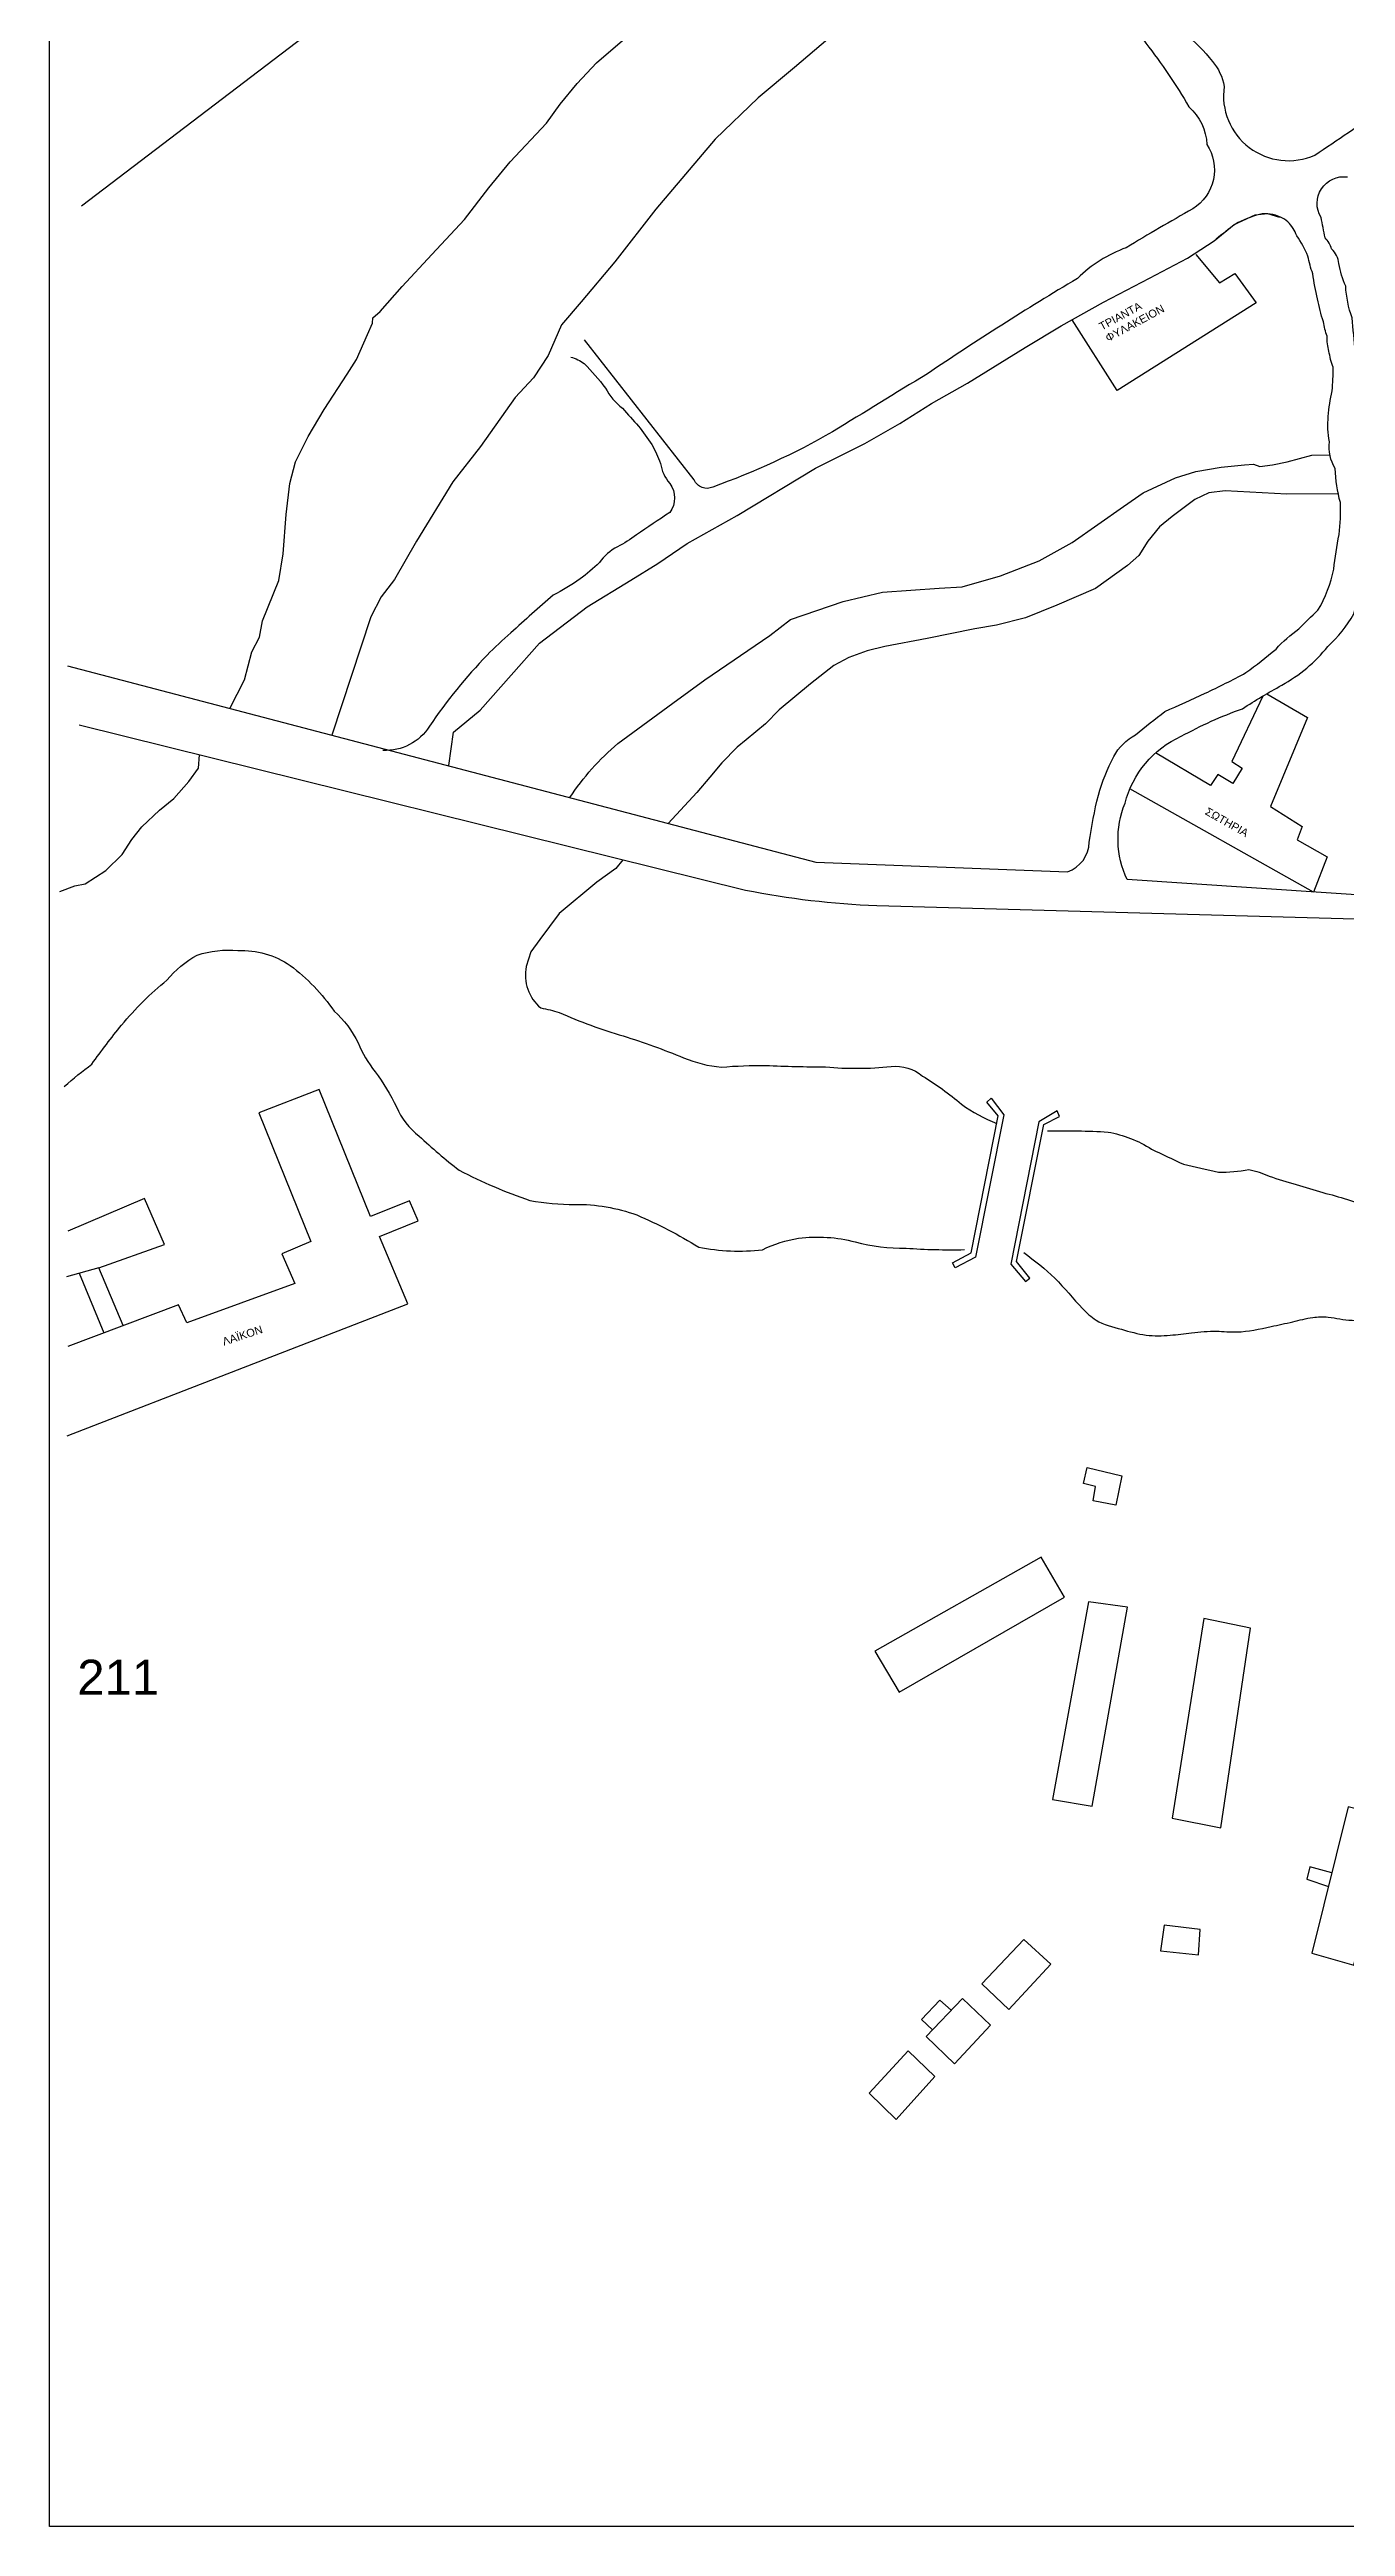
# Model space of a CAD drawing. Header units: millimetres. Extents: x 745 to 5694, y 762 to 3401.
# Drawn here: x 780 to 1076, y 778 to 1344 of the extents above; entities that cross this region are included whole.
import ezdxf

# ---------------------------------------------------------------- set-up
doc = ezdxf.new("R2010")
doc.units = ezdxf.units.MM
doc.layers.add('Επιγραφές - Σχήματα', color=7, linetype='Continuous')
doc.layers.add('Υπόβαθρο ΔΕΗ', color=7, linetype='Continuous')
doc.styles.add('arial', font='ARIAL.TTF')
doc.styles.get("Standard").update_dxf_attribs({"font": 'ARIAL.TTF'})

msp = doc.modelspace()

# ---------------------------------------------------------------- linework, layer by layer
at = {"layer": 'Επιγραφές - Σχήματα'}
msp.add_lwpolyline([(780.39, 1891.51), (3073.89, 1891.51), (3073.89, 778.3), (780.39, 778.3)], close=True, dxfattribs=at)
at = {"layer": 'Υπόβαθρο ΔΕΗ'}
msp.add_line((1058.29, 1306.39), (1060.97, 1305.51), dxfattribs=at)
for points in [[(787.64, 1308.14), (844.98, 1351.75, 0.021954), (857.82, 1362.44, 0.041458), (1002.54, 1490.01)], [(1016.42, 1363.06, -0.056241), (1030.51, 1345.21, -0.035485), (1040.34, 1330.68, -0.203442), (1044.44, 1322.14, -0.418623), (1041.22, 1307.42, 0.007701), (1026.04, 1298.55, 0.107373), (1014.89, 1291.51, 0.01455), (980.66, 1269.75, 0.001907), (959.02, 1256.49, -0.044347), (931.7, 1243.9, -0.426903), (927.49, 1245.53), (902.43, 1277.49)], [(1023.27, 1367.91, 0.035572), (1039.37, 1347.4, -0.059654), (1045.69, 1341.09, -0.136119), (1048.38, 1335.36, 0.589984), (1069.06, 1319.68, 0.005504), (1084.38, 1330.15, -0.056694), (1097.01, 1336.46, -0.079776), (1106.32, 1338.2, 0.035539), (1117.21, 1340.43, 0.000037), (1143.51, 1349.58, 0.45007)], [(1086.38, 1150.28), (1026.28, 1154.29, -0.214138), (1025.78, 1171.71, -0.230158), (1038.59, 1186.99, -0.039798), (1052.54, 1193.3, -0.015623), (1061.53, 1198.66, 0.092852), (1072.06, 1207.48, 0.067424), (1077.98, 1214.92, -0.03273), (1081.82, 1228.56, 0.085176), (1081.31, 1243.64, -0.010944), (1080.4, 1251.1, -0.068054), (1079.28, 1255.87, 0.11046), (1078.88, 1262.33, -0.010652), (1078.29, 1266.68, 0.04249), (1078.29, 1274.76, 0.004748), (1077.56, 1282.54, -0.072057), (1076.11, 1289.76, -0.052572), (1074.53, 1294.9, 0.184939), (1072.88, 1298.26, 0.121329), (1071.42, 1300.79, -0.008365), (1070.5, 1305.47, -0.635971), (1076.5, 1314.7, -2.069696)], [(784.48, 1203.09), (955.24, 1158.24), (1012.67, 1156.08, 0.308897), (1017.61, 1162.79, -0.025642), (1019.68, 1173.55, -0.046738), (1023.17, 1182.42, -0.138034), (1028.17, 1187.36, -0.012475), (1034.86, 1192.64, 0.00187), (1044.03, 1196.82, 0.017633), (1053.33, 1201.53, 0.016923), (1060.21, 1206.91, -0.051545), (1065.4, 1211.5, -0.013834), (1069.78, 1215.78, 0.083529), (1073.39, 1225.19, -0.019865), (1074.59, 1233.06, 0.047001), (1074.89, 1240.34, -0.058297), (1073.74, 1248.13, -0.174953), (1072.39, 1254.23, -0.077657), (1072.14, 1260.03, -0.034099), (1073.01, 1265.86, 0.02218), (1073.25, 1271.24, -0.053809), (1072.29, 1274.92, -0.082367), (1071.87, 1278.31, -0.032508), (1071.01, 1281.65, -0.027618), (1069.66, 1286.86, -0.02096), (1068.6, 1292.59, -0.038408), (1067.49, 1296.62, 0.058579), (1064.94, 1301.28, 0.095546), (1062.94, 1304.45, 0.106545), (1061.22, 1305.52, 0.161462), (1056.48, 1306.16, 0.049725), (1050.93, 1303.94, 0.012216), (1046.58, 1300.49, -2.336261)], [(899.29, 1273.56, -0.091308), (902.36, 1272.1, -0.038047), (907.2, 1266.5, 0.113295), (911.12, 1261.89, 0.014144), (914.73, 1257.83, -0.018027), (917.81, 1253.61, -0.033387), (919.8, 1249.31, 0.147532), (921.88, 1244.73, -0.334607), (921.9, 1238.12, -0.0034), (914.27, 1232.99, -0.053626), (909.96, 1230.29, 0.111563), (905.83, 1226.66, -0.029719), (901.43, 1222.91, -0.034281), (895.28, 1219.18, 0.005885), (885.66, 1210.64, 0.018482), (880.21, 1205.53, 0.043662), (867.06, 1189.3, -0.273315), (856.46, 1183.78, -4.13057)], [(1086.38, 1145.01), (969.1, 1148.28, -0.03972), (939.18, 1151.83), (787.16, 1189.55)], [(899.08, 1172.99, -0.070201), (910.04, 1185.35, 5.632131)], [(911.17, 1158.78), (909.6, 1156.84), (905.25, 1153.71), (896.65, 1146.55), (892.26, 1140.58), (890.21, 1137.79), (889.16, 1134.44, 0.28003), (892.48, 1124.97, -0.031912), (896.66, 1123.95, 0.0343), (911.27, 1118.58, -0.021975), (925.02, 1113.61, 0.07695), (933.67, 1111.46, -0.026111), (943.8, 1111.84, 0.007525), (957.45, 1111.5, 0.047144), (972.38, 1111.6, -0.203812), (979.55, 1109.44, -0.038173), (988.43, 1103.03, 0.066443), (996.5, 1098.6, 0.604983)], [(783.75, 1107.08, -0.016134), (790.04, 1112.17, -0.015038), (796.81, 1121.07, -0.049548), (807.15, 1131.31, -0.102301), (814.08, 1137.04, -0.104982), (823.36, 1138.06, -0.162464), (835.3, 1134.67, -0.081828), (845.33, 1124.25, -0.096601), (850.78, 1117.02, 0.067584), (854.64, 1110.41, -0.050046), (859.53, 1102.37, 0.129403), (864.68, 1095.73, 0.019958), (873.84, 1087.92, 0.037113), (889.98, 1081.04, 0.04864), (900.19, 1080.13, -0.090935), (914.34, 1077.72, -0.037767), (928.49, 1070.38, 0.079933), (943.08, 1069.79, -0.078656), (951.29, 1072.4, -0.096269), (964.22, 1071.57, 0.069257), (975.8, 1070.15, 0.024954), (989.1, 1069.81, 10.359843)], [(1008.06, 1096.9, -0.020622), (1021.88, 1096.64, -0.0965), (1031.81, 1092.76, 0.003364), (1039.08, 1089.28, -0.007246), (1047.07, 1087.52, 0.053498), (1054.02, 1088.08, -0.077807), (1058.64, 1086.54, -0.001619), (1070.91, 1082.82, -0.045567), (1081.89, 1079.17, 0.111879), (1092.88, 1080.75, 0.079314), (1102.29, 1089.72, 0.01109), (1112.84, 1101.64, -0.004632), (1122.32, 1106.04, 0.016629), (1141, 1114.72, -0.056658), (1161.68, 1121.56, 0.052354), (1172.19, 1124.17, -0.053347), (1186.03, 1129.17, 0.0378), (1200.36, 1133.42, -0.105435), (1217.38, 1134.64, -3.796893)]]:
    msp.add_lwpolyline(points, format="xyb", dxfattribs=at)
for points in [[(959.45, 1347.47), (950.36, 1339.68), (942.07, 1332.74), (932.27, 1323.32), (918.7, 1307.36), (909.34, 1295.33), (901.69, 1286.22), (897.22, 1280.95), (894.11, 1273.94), (890.83, 1268.83), (886.63, 1264.37), (878.67, 1253.19), (872.36, 1245.1), (864.09, 1231.55), (859.1, 1222.79), (856.04, 1218.83), (853.66, 1214.26), (844.76, 1187.26)], [(821.52, 1193.36), (824.83, 1199.91), (826.56, 1206.31), (828.3, 1209.64), (829, 1213.36), (832.73, 1222.6), (833.72, 1228.67), (834.36, 1237.67), (835.2, 1244.69), (836.53, 1249.66), (839.4, 1255.46), (843.07, 1261.64), (848.26, 1269.66), (850.43, 1273.03), (852.95, 1278.71), (854.05, 1281.29), (854.17, 1282.54), (855.84, 1283.96), (860.84, 1289.69), (867.61, 1297.03), (875.02, 1304.95), (880.64, 1312.23), (885.44, 1318.14), (893.76, 1326.96), (896.86, 1331.33), (900.75, 1336), (905.19, 1340.74), (911.11, 1345.82)], [(871.47, 1180.36), (872.53, 1187.93), (878.6, 1192.93), (885.72, 1200.96), (892.19, 1208.25), (903.01, 1216.56), (913.01, 1222.65), (919.17, 1226.44), (925.84, 1231.05), (937.27, 1237.42), (955.12, 1248.2), (966.36, 1253.83), (974.35, 1258.38), (981.62, 1262.97), (989.79, 1267.61), (1002.96, 1275.75), (1011.19, 1280.74), (1020.87, 1286.11), (1031.33, 1291.61), (1039.98, 1296.13), (1046.08, 1300.08), (1050.68, 1303.83), (1055.47, 1306.03), (1058.29, 1306.39)], [(1041.88, 1297.03), (1047.33, 1290.55), (1050.8, 1292.67), (1055.66, 1285.97), (1023.98, 1265.94), (1013.67, 1282.06)], [(910.04, 1185.35), (922.6, 1194.53), (929.92, 1199.88), (944.7, 1210.01), (949.43, 1213.69), (961.44, 1217.75), (970.39, 1219.9), (983.38, 1220.78), (988.59, 1221.13), (997.38, 1223.63), (1006.18, 1227.08), (1013.67, 1231.24), (1025.45, 1239.47), (1029.87, 1242.56), (1037.29, 1245.97), (1041.93, 1247.45), (1047.72, 1248.41), (1053, 1248.99), (1055.05, 1249.13), (1056.53, 1248.63), (1059.39, 1248.97), (1062.79, 1249.67), (1068.39, 1251.17), (1072.49, 1251.24)], [(1074.41, 1242.35), (1062.69, 1242.3), (1048.62, 1243.06), (1044.91, 1242.57), (1041.71, 1241.06), (1036.51, 1237.19), (1033.66, 1234.84), (1030.98, 1231.58), (1028.9, 1228.3), (1026.34, 1225.96), (1019.04, 1220.76), (1010.23, 1216.91), (1003.09, 1214.08), (996.43, 1212.36), (991.46, 1211.55), (980.59, 1209.32), (970.95, 1207.5), (966.95, 1206.48), (962.73, 1204.97), (959.3, 1203.13), (954.03, 1198.95), (946.88, 1193.03), (943.73, 1189.82), (939.34, 1186.22), (937.27, 1184.52), (933.78, 1180.96), (931.01, 1177.64), (928.08, 1174.13), (921.52, 1167.1)], [(1058.12, 1196.71), (1067.41, 1191.3), (1058.94, 1170.95), (1066.17, 1166.37), (1065.06, 1163.36), (1071.91, 1159.46), (1068.73, 1151.45), (1026.86, 1174.98)], [(1057.19, 1196.16), (1050.15, 1181.28), (1052.46, 1179.76), (1050.35, 1176.25), (1046.9, 1178.24), (1045.25, 1175.79), (1032.74, 1183.22)], [(782.7, 1151.56), (786.17, 1152.84), (788.53, 1153.31), (793.2, 1156.35), (796.96, 1160.01), (799.14, 1163.44), (801.41, 1166.36), (805.44, 1170.16), (808.73, 1172.79), (812.17, 1176.68), (814.39, 1179.71), (814.62, 1182.73)], [(784.43, 1027.29), (862.09, 1057.44), (855.63, 1072.77), (864.49, 1076.35), (862.49, 1080.91), (853.58, 1077.33), (841.87, 1106.36)], [(841.87, 1106.36), (828.17, 1101.02), (839.99, 1071.69), (833.41, 1068.85), (836.32, 1062.06), (811.72, 1053.09), (809.81, 1057.23), (784.53, 1047.68)], [(994.24, 1103.44), (995.22, 1104.41), (998.08, 1100.54), (991.66, 1068.05), (987.03, 1065.66), (986.43, 1066.76), (990.68, 1069.07), (996.84, 1100.38), (994.24, 1103.44)], [(1010.78, 1100.19), (1010.25, 1101.47), (1006.13, 1098.98), (999.71, 1066.49), (1003.08, 1062.51), (1004.04, 1063.3), (1001, 1067.06), (1007.22, 1098.36), (1010.78, 1100.19)], [(797.19, 1052.46), (791.65, 1065.64), (806.58, 1070.99), (802.04, 1081.45), (784.59, 1073.99)], [(791.65, 1065.64), (784.23, 1063.59)], [(787.17, 1064.4), (792.76, 1050.79)], [(1016.29, 1016.39), (1017.15, 1020.08), (1025.07, 1018.16), (1023.68, 1011.47), (1018.49, 1012.43), (1019.02, 1015.75), (1016.29, 1016.39)], [(1011.94, 990.49), (1006.65, 999.63), (968.7, 978.11), (974.22, 968.74), (1011.94, 990.49)], [(1026.34, 988.15), (1017.42, 989.43), (1009.25, 944.3), (1018.24, 942.71), (1026.34, 988.15)], [(1054.4, 983.4), (1043.76, 985.57), (1036.51, 939.99), (1047.63, 937.82), (1054.4, 983.4)], [(1086.14, 940.2), (1076.64, 942.61), (1068.42, 909.21), (1077.98, 906.47), (1086.14, 940.2)], [(1072.92, 927.51), (1067.91, 928.86), (1067.23, 926.1), (1072.16, 924.39)], [(1008.81, 906.66), (1002.64, 912.31), (993.08, 902.21), (999.25, 896.29), (1008.81, 906.66)], [(1042.89, 914.6), (1034.72, 915.56), (1033.89, 909.69), (1042.54, 908.79), (1042.89, 914.6)], [(986.1, 896.15), (983.52, 898.42), (979.34, 894.07), (981.84, 891.66)], [(995.07, 892.73), (988.69, 898.87), (980.42, 890.17), (986.88, 883.89), (995.07, 892.73)], [(982.37, 881.05), (976.27, 886.92), (967.35, 877.21), (973.51, 871.2), (982.37, 881.05)]]:
    msp.add_lwpolyline(points, dxfattribs=at)
msp.add_spline([(1002.66, 1069.14), (1009.75, 1063.26), (1016.08, 1056.33), (1019.14, 1053.72), (1024.94, 1051.61), (1030.55, 1050.3), (1036.06, 1050.26), (1040.94, 1050.82), (1046.66, 1051.17), (1051.24, 1051.02), (1059.09, 1052.24), (1064.02, 1053.33), (1068.62, 1054.32), (1072.09, 1054.42), (1074.8, 1053.98), (1080.31, 1053.49), (1090.21, 1052.13), (1093.53, 1051.66), (1097.15, 1051.75), (1101.83, 1051.55), (1108.68, 1051.28), (1113.53, 1050), (1117.94, 1047.87), (1121.77, 1045.49), (1126.22, 1041), (1128.89, 1037.89), (1130.72, 1035.19), (1133.42, 1032.56), (1134.56, 1031.19), (1135.13, 1030.76), (1137.03, 1029.72), (1139.28, 1028.45), (1142.98, 1025.88), (1146.49, 1022.93), (1147.57, 1021.34), (1149.24, 1019.96), (1152.82, 1018.75), (1156.05, 1017.84), (1159.54, 1016.17), (1162.05, 1014.9), (1165.2, 1012.47), (1169.34, 1010.79), (1173.37, 1009.84), (1177.06, 1008.63), (1178.85, 1007.64), (1181.63, 1005.02), (1184.13, 1002.55), (1188.87, 997.49), (1190.94, 995.15), (1193.49, 992.68), (1194.99, 991.26)], degree=3, dxfattribs=at)

# ---------------------------------------------------------------- texts
at = {"layer": 'Επιγραφές - Σχήματα', "char_height": 1.8, "width": 69.1904, "attachment_point": 1, "style": 'arial'}
for s, insert, rotation in [('ΤΡΙΑΝΤΑ\\PΦΥΛΑΚΕΙΟΝ', (1019.6, 1281.19), 28.4557), ('ΣΩΤΗΡΙΑ', (1044.73, 1170.86), 330.3944), ('ΛΑΪΚΟΝ', (819.6, 1049.57), 18.3326)]:
    msp.add_mtext(s, dxfattribs=dict(at, insert=insert, rotation=rotation))
at = {"layer": 'Επιγραφές - Σχήματα', "ltscale": 0.2, "insert": (786.72, 976.18), "char_height": 8, "width": 51.186, "attachment_point": 1}
msp.add_mtext('211', dxfattribs=at)

doc.saveas('drawing.dxf')
